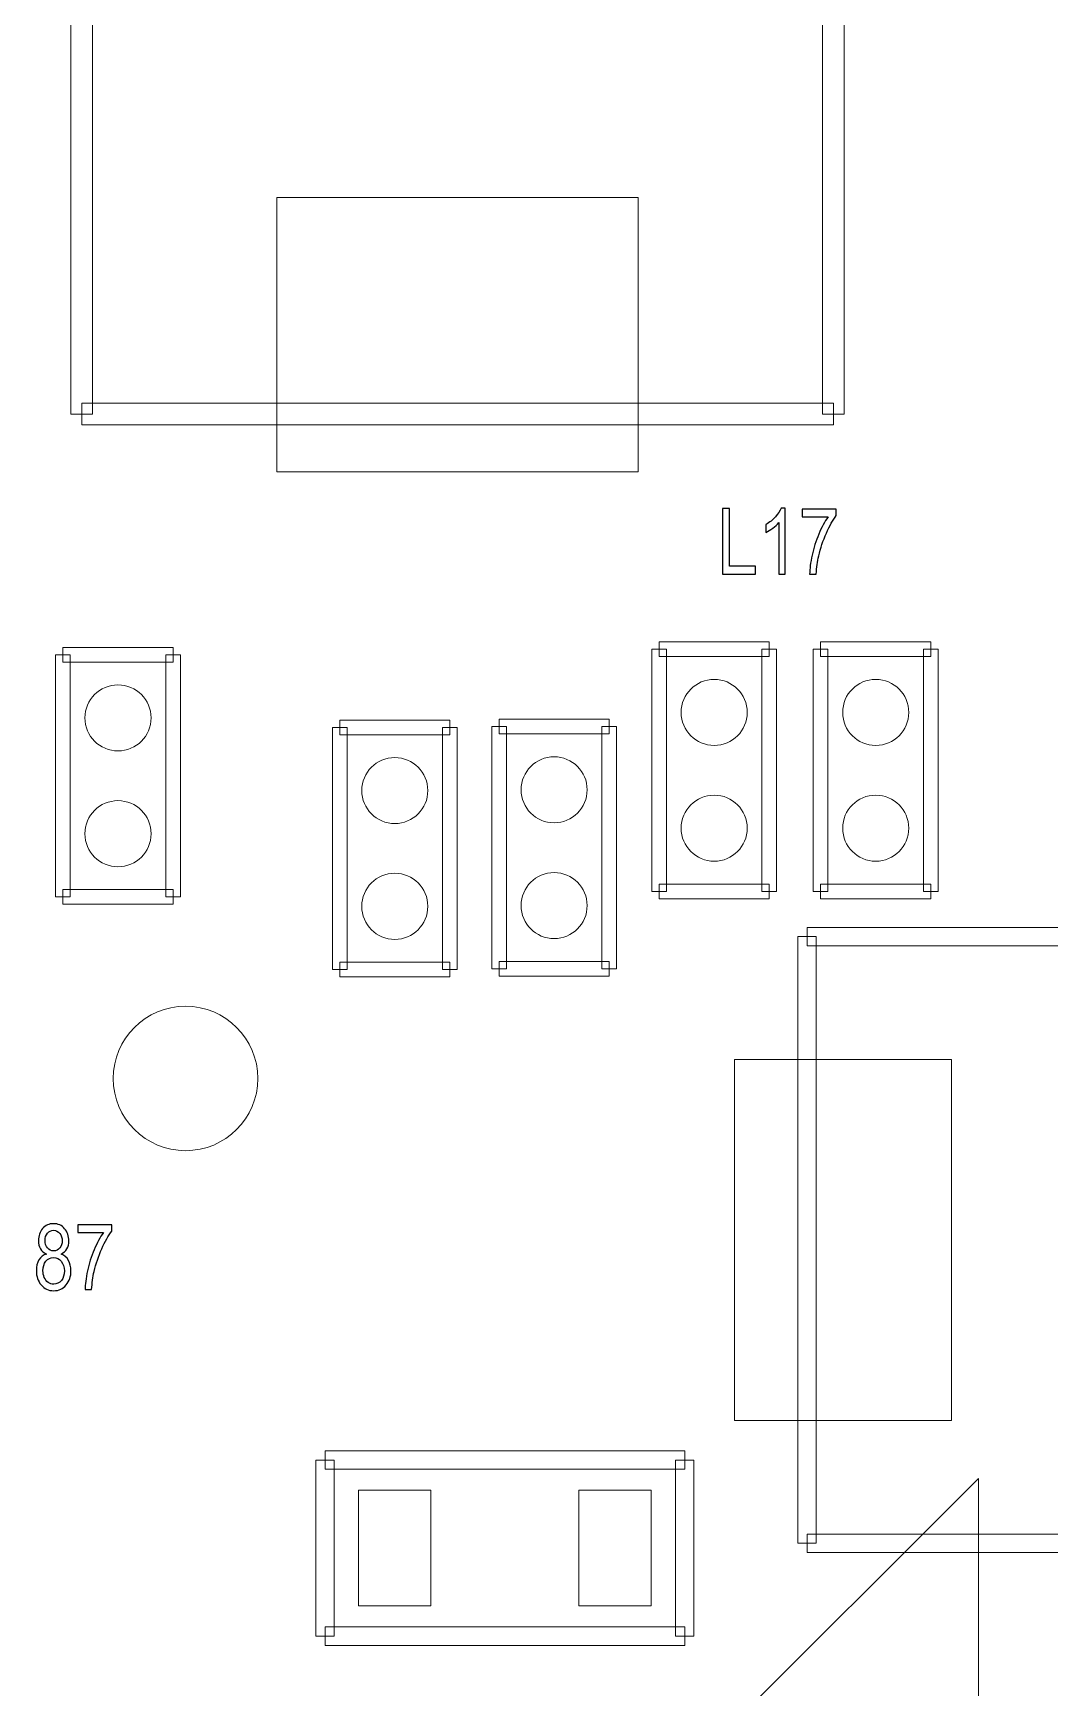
# Model space of a CAD drawing. Header units: millimetres. Extents: x -32 to 79, y -57 to 20.
# Drawn here: x -13.14 to -6.1, y -15.25 to -3.79 of the extents above; entities that cross this region are included whole.
import ezdxf

# ---------------------------------------------------------------- set-up
doc = ezdxf.new("R2010")
doc.units = ezdxf.units.MM
doc.header["$MEASUREMENT"] = 0
for name, color, linetype in [('BG_OUTLINE', 7, 'Continuous'), ('PG_SILKSCREEN_TOP', 7, 'Continuous'), ('PIN_TOP', 7, 'Continuous'), ('RD_SILKSCREEN_TOP', 7, 'Continuous')]:
    doc.layers.add(name, color=color, linetype=linetype)

msp = doc.modelspace()

# ---------------------------------------------------------------- linework, layer by layer
at = {"layer": 'BG_OUTLINE', "lineweight": 9}
msp.add_open_spline([(-31.5602, -57.3483), (-31.5602, -57.3483), (-31.5602, 2.6515), (-31.5602, 2.6515), (-31.5602, 2.6515), (-31.5602, 2.6515), (48.4395, 2.6515), (48.4395, 2.6515), (48.4395, 2.6515), (48.4395, 2.6515), (48.4395, -57.3483), (48.4395, -57.3483), (48.4395, -57.3483), (48.4395, -57.3483), (-31.5602, -57.3483), (-31.5602, -57.3483)], degree=3, knots=[0, 0, 0, 0, 0.25, 0.25, 0.25, 0.25, 0.5, 0.5, 0.5, 0.5, 0.75, 0.75, 0.75, 0.75, 1, 1, 1, 1], dxfattribs=at)
at = {"layer": 'PG_SILKSCREEN_TOP', "lineweight": 9}
for points, knots in [([(-12.8738, -1.2306), (-12.8738, -1.2306), (-12.7237, -1.2306), (-12.7237, -1.2306), (-12.7237, -1.2306), (-12.7237, -1.2306), (-12.7237, -6.4305), (-12.7237, -6.4305), (-12.7237, -6.4305), (-12.7237, -6.4305), (-12.8738, -6.4305), (-12.8738, -6.4305), (-12.8738, -6.4305), (-12.8738, -6.4305), (-12.8738, -1.2306), (-12.8738, -1.2306)], [0, 0, 0, 0, 0.25, 0.25, 0.25, 0.25, 0.5, 0.5, 0.5, 0.5, 0.75, 0.75, 0.75, 0.75, 1, 1, 1, 1]), ([(-7.5238, -6.4305), (-7.5238, -6.4305), (-7.6739, -6.4305), (-7.6739, -6.4305), (-7.6739, -6.4305), (-7.6739, -6.4305), (-7.6739, -1.2306), (-7.6739, -1.2306), (-7.6739, -1.2306), (-7.6739, -1.2306), (-7.5238, -1.2306), (-7.5238, -1.2306), (-7.5238, -1.2306), (-7.5238, -1.2306), (-7.5238, -6.4305), (-7.5238, -6.4305)], [0, 0, 0, 0, 0.25, 0.25, 0.25, 0.25, 0.5, 0.5, 0.5, 0.5, 0.75, 0.75, 0.75, 0.75, 1, 1, 1, 1]), ([(-12.7988, -6.5055), (-12.7988, -6.5055), (-12.7988, -6.3554), (-12.7988, -6.3554), (-12.7988, -6.3554), (-12.7988, -6.3554), (-7.5989, -6.3554), (-7.5989, -6.3554), (-7.5989, -6.3554), (-7.5989, -6.3554), (-7.5989, -6.5055), (-7.5989, -6.5055), (-7.5989, -6.5055), (-7.5989, -6.5055), (-12.7988, -6.5055), (-12.7988, -6.5055)], [0, 0, 0, 0, 0.25, 0.25, 0.25, 0.25, 0.5, 0.5, 0.5, 0.5, 0.75, 0.75, 0.75, 0.75, 1, 1, 1, 1]), ([(-8.8044, -8.1092), (-8.8044, -8.1092), (-8.8044, -8.0076), (-8.8044, -8.0076), (-8.8044, -8.0076), (-8.8044, -8.0076), (-8.0424, -8.0076), (-8.0424, -8.0076), (-8.0424, -8.0076), (-8.0424, -8.0076), (-8.0424, -8.1092), (-8.0424, -8.1092), (-8.0424, -8.1092), (-8.0424, -8.1092), (-8.8044, -8.1092), (-8.8044, -8.1092)], [0, 0, 0, 0, 0.25, 0.25, 0.25, 0.25, 0.5, 0.5, 0.5, 0.5, 0.75, 0.75, 0.75, 0.75, 1, 1, 1, 1]), ([(-7.6868, -8.1092), (-7.6868, -8.1092), (-7.6868, -8.0076), (-7.6868, -8.0076), (-7.6868, -8.0076), (-7.6868, -8.0076), (-6.9248, -8.0076), (-6.9248, -8.0076), (-6.9248, -8.0076), (-6.9248, -8.0076), (-6.9248, -8.1092), (-6.9248, -8.1092), (-6.9248, -8.1092), (-6.9248, -8.1092), (-7.6868, -8.1092), (-7.6868, -8.1092)], [0, 0, 0, 0, 0.25, 0.25, 0.25, 0.25, 0.5, 0.5, 0.5, 0.5, 0.75, 0.75, 0.75, 0.75, 1, 1, 1, 1]), ([(-12.8785, -9.7729), (-12.8785, -9.7729), (-12.9801, -9.7729), (-12.9801, -9.7729), (-12.9801, -9.7729), (-12.9801, -9.7729), (-12.9801, -8.0965), (-12.9801, -8.0965), (-12.9801, -8.0965), (-12.9801, -8.0965), (-12.8785, -8.0965), (-12.8785, -8.0965), (-12.8785, -8.0965), (-12.8785, -8.0965), (-12.8785, -9.7729), (-12.8785, -9.7729)], [0, 0, 0, 0, 0.25, 0.25, 0.25, 0.25, 0.5, 0.5, 0.5, 0.5, 0.75, 0.75, 0.75, 0.75, 1, 1, 1, 1]), ([(-12.9293, -8.1473), (-12.9293, -8.1473), (-12.9293, -8.0457), (-12.9293, -8.0457), (-12.9293, -8.0457), (-12.9293, -8.0457), (-12.1673, -8.0457), (-12.1673, -8.0457), (-12.1673, -8.0457), (-12.1673, -8.0457), (-12.1673, -8.1473), (-12.1673, -8.1473), (-12.1673, -8.1473), (-12.1673, -8.1473), (-12.9293, -8.1473), (-12.9293, -8.1473)], [0, 0, 0, 0, 0.25, 0.25, 0.25, 0.25, 0.5, 0.5, 0.5, 0.5, 0.75, 0.75, 0.75, 0.75, 1, 1, 1, 1]), ([(-12.2181, -8.0965), (-12.2181, -8.0965), (-12.1165, -8.0965), (-12.1165, -8.0965), (-12.1165, -8.0965), (-12.1165, -8.0965), (-12.1165, -9.7729), (-12.1165, -9.7729), (-12.1165, -9.7729), (-12.1165, -9.7729), (-12.2181, -9.7729), (-12.2181, -9.7729), (-12.2181, -9.7729), (-12.2181, -9.7729), (-12.2181, -8.0965), (-12.2181, -8.0965)], [0, 0, 0, 0, 0.25, 0.25, 0.25, 0.25, 0.5, 0.5, 0.5, 0.5, 0.75, 0.75, 0.75, 0.75, 1, 1, 1, 1]), ([(-8.7536, -9.7348), (-8.7536, -9.7348), (-8.8552, -9.7348), (-8.8552, -9.7348), (-8.8552, -9.7348), (-8.8552, -9.7348), (-8.8552, -8.0584), (-8.8552, -8.0584), (-8.8552, -8.0584), (-8.8552, -8.0584), (-8.7536, -8.0584), (-8.7536, -8.0584), (-8.7536, -8.0584), (-8.7536, -8.0584), (-8.7536, -9.7348), (-8.7536, -9.7348)], [0, 0, 0, 0, 0.25, 0.25, 0.25, 0.25, 0.5, 0.5, 0.5, 0.5, 0.75, 0.75, 0.75, 0.75, 1, 1, 1, 1]), ([(-8.0932, -8.0584), (-8.0932, -8.0584), (-7.9916, -8.0584), (-7.9916, -8.0584), (-7.9916, -8.0584), (-7.9916, -8.0584), (-7.9916, -9.7348), (-7.9916, -9.7348), (-7.9916, -9.7348), (-7.9916, -9.7348), (-8.0932, -9.7348), (-8.0932, -9.7348), (-8.0932, -9.7348), (-8.0932, -9.7348), (-8.0932, -8.0584), (-8.0932, -8.0584)], [0, 0, 0, 0, 0.25, 0.25, 0.25, 0.25, 0.5, 0.5, 0.5, 0.5, 0.75, 0.75, 0.75, 0.75, 1, 1, 1, 1]), ([(-7.636, -9.7348), (-7.636, -9.7348), (-7.7376, -9.7348), (-7.7376, -9.7348), (-7.7376, -9.7348), (-7.7376, -9.7348), (-7.7376, -8.0584), (-7.7376, -8.0584), (-7.7376, -8.0584), (-7.7376, -8.0584), (-7.636, -8.0584), (-7.636, -8.0584), (-7.636, -8.0584), (-7.636, -8.0584), (-7.636, -9.7348), (-7.636, -9.7348)], [0, 0, 0, 0, 0.25, 0.25, 0.25, 0.25, 0.5, 0.5, 0.5, 0.5, 0.75, 0.75, 0.75, 0.75, 1, 1, 1, 1]), ([(-6.9756, -8.0584), (-6.9756, -8.0584), (-6.874, -8.0584), (-6.874, -8.0584), (-6.874, -8.0584), (-6.874, -8.0584), (-6.874, -9.7348), (-6.874, -9.7348), (-6.874, -9.7348), (-6.874, -9.7348), (-6.9756, -9.7348), (-6.9756, -9.7348), (-6.9756, -9.7348), (-6.9756, -9.7348), (-6.9756, -8.0584), (-6.9756, -8.0584)], [0, 0, 0, 0, 0.25, 0.25, 0.25, 0.25, 0.5, 0.5, 0.5, 0.5, 0.75, 0.75, 0.75, 0.75, 1, 1, 1, 1]), ([(-11.0142, -8.6502), (-11.0142, -8.6502), (-11.0142, -8.5486), (-11.0142, -8.5486), (-11.0142, -8.5486), (-11.0142, -8.5486), (-10.2522, -8.5486), (-10.2522, -8.5486), (-10.2522, -8.5486), (-10.2522, -8.5486), (-10.2522, -8.6502), (-10.2522, -8.6502), (-10.2522, -8.6502), (-10.2522, -8.6502), (-11.0142, -8.6502), (-11.0142, -8.6502)], [0, 0, 0, 0, 0.25, 0.25, 0.25, 0.25, 0.5, 0.5, 0.5, 0.5, 0.75, 0.75, 0.75, 0.75, 1, 1, 1, 1]), ([(-9.9118, -8.6451), (-9.9118, -8.6451), (-9.9118, -8.5435), (-9.9118, -8.5435), (-9.9118, -8.5435), (-9.9118, -8.5435), (-9.1498, -8.5435), (-9.1498, -8.5435), (-9.1498, -8.5435), (-9.1498, -8.5435), (-9.1498, -8.6451), (-9.1498, -8.6451), (-9.1498, -8.6451), (-9.1498, -8.6451), (-9.9118, -8.6451), (-9.9118, -8.6451)], [0, 0, 0, 0, 0.25, 0.25, 0.25, 0.25, 0.5, 0.5, 0.5, 0.5, 0.75, 0.75, 0.75, 0.75, 1, 1, 1, 1]), ([(-10.9634, -10.2758), (-10.9634, -10.2758), (-11.065, -10.2758), (-11.065, -10.2758), (-11.065, -10.2758), (-11.065, -10.2758), (-11.065, -8.5994), (-11.065, -8.5994), (-11.065, -8.5994), (-11.065, -8.5994), (-10.9634, -8.5994), (-10.9634, -8.5994), (-10.9634, -8.5994), (-10.9634, -8.5994), (-10.9634, -10.2758), (-10.9634, -10.2758)], [0, 0, 0, 0, 0.25, 0.25, 0.25, 0.25, 0.5, 0.5, 0.5, 0.5, 0.75, 0.75, 0.75, 0.75, 1, 1, 1, 1]), ([(-10.303, -8.5994), (-10.303, -8.5994), (-10.2014, -8.5994), (-10.2014, -8.5994), (-10.2014, -8.5994), (-10.2014, -8.5994), (-10.2014, -10.2758), (-10.2014, -10.2758), (-10.2014, -10.2758), (-10.2014, -10.2758), (-10.303, -10.2758), (-10.303, -10.2758), (-10.303, -10.2758), (-10.303, -10.2758), (-10.303, -8.5994), (-10.303, -8.5994)], [0, 0, 0, 0, 0.25, 0.25, 0.25, 0.25, 0.5, 0.5, 0.5, 0.5, 0.75, 0.75, 0.75, 0.75, 1, 1, 1, 1]), ([(-9.861, -10.2707), (-9.861, -10.2707), (-9.9626, -10.2707), (-9.9626, -10.2707), (-9.9626, -10.2707), (-9.9626, -10.2707), (-9.9626, -8.5943), (-9.9626, -8.5943), (-9.9626, -8.5943), (-9.9626, -8.5943), (-9.861, -8.5943), (-9.861, -8.5943), (-9.861, -8.5943), (-9.861, -8.5943), (-9.861, -10.2707), (-9.861, -10.2707)], [0, 0, 0, 0, 0.25, 0.25, 0.25, 0.25, 0.5, 0.5, 0.5, 0.5, 0.75, 0.75, 0.75, 0.75, 1, 1, 1, 1]), ([(-9.2006, -8.5943), (-9.2006, -8.5943), (-9.099, -8.5943), (-9.099, -8.5943), (-9.099, -8.5943), (-9.099, -8.5943), (-9.099, -10.2707), (-9.099, -10.2707), (-9.099, -10.2707), (-9.099, -10.2707), (-9.2006, -10.2707), (-9.2006, -10.2707), (-9.2006, -10.2707), (-9.2006, -10.2707), (-9.2006, -8.5943), (-9.2006, -8.5943)], [0, 0, 0, 0, 0.25, 0.25, 0.25, 0.25, 0.5, 0.5, 0.5, 0.5, 0.75, 0.75, 0.75, 0.75, 1, 1, 1, 1]), ([(-12.1673, -9.7221), (-12.1673, -9.7221), (-12.1673, -9.8237), (-12.1673, -9.8237), (-12.1673, -9.8237), (-12.1673, -9.8237), (-12.9293, -9.8237), (-12.9293, -9.8237), (-12.9293, -9.8237), (-12.9293, -9.8237), (-12.9293, -9.7221), (-12.9293, -9.7221), (-12.9293, -9.7221), (-12.9293, -9.7221), (-12.1673, -9.7221), (-12.1673, -9.7221)], [0, 0, 0, 0, 0.25, 0.25, 0.25, 0.25, 0.5, 0.5, 0.5, 0.5, 0.75, 0.75, 0.75, 0.75, 1, 1, 1, 1]), ([(-8.0424, -9.684), (-8.0424, -9.684), (-8.0424, -9.7856), (-8.0424, -9.7856), (-8.0424, -9.7856), (-8.0424, -9.7856), (-8.8044, -9.7856), (-8.8044, -9.7856), (-8.8044, -9.7856), (-8.8044, -9.7856), (-8.8044, -9.684), (-8.8044, -9.684), (-8.8044, -9.684), (-8.8044, -9.684), (-8.0424, -9.684), (-8.0424, -9.684)], [0, 0, 0, 0, 0.25, 0.25, 0.25, 0.25, 0.5, 0.5, 0.5, 0.5, 0.75, 0.75, 0.75, 0.75, 1, 1, 1, 1]), ([(-6.9248, -9.684), (-6.9248, -9.684), (-6.9248, -9.7856), (-6.9248, -9.7856), (-6.9248, -9.7856), (-6.9248, -9.7856), (-7.6868, -9.7856), (-7.6868, -9.7856), (-7.6868, -9.7856), (-7.6868, -9.7856), (-7.6868, -9.684), (-7.6868, -9.684), (-7.6868, -9.684), (-7.6868, -9.684), (-6.9248, -9.684), (-6.9248, -9.684)], [0, 0, 0, 0, 0.25, 0.25, 0.25, 0.25, 0.5, 0.5, 0.5, 0.5, 0.75, 0.75, 0.75, 0.75, 1, 1, 1, 1]), ([(-7.8437, -10.0477), (-7.8437, -10.0477), (-7.7167, -10.0477), (-7.7167, -10.0477), (-7.7167, -10.0477), (-7.7167, -10.0477), (-7.7167, -14.2478), (-7.7167, -14.2478), (-7.7167, -14.2478), (-7.7167, -14.2478), (-7.8437, -14.2478), (-7.8437, -14.2478), (-7.8437, -14.2478), (-7.8437, -14.2478), (-7.8437, -10.0477), (-7.8437, -10.0477)], [0, 0, 0, 0, 0.25, 0.25, 0.25, 0.25, 0.5, 0.5, 0.5, 0.5, 0.75, 0.75, 0.75, 0.75, 1, 1, 1, 1]), ([(-3.5801, -9.9842), (-3.5801, -9.9842), (-3.5801, -10.1112), (-3.5801, -10.1112), (-3.5801, -10.1112), (-3.5801, -10.1112), (-7.7802, -10.1112), (-7.7802, -10.1112), (-7.7802, -10.1112), (-7.7802, -10.1112), (-7.7802, -9.9842), (-7.7802, -9.9842), (-7.7802, -9.9842), (-7.7802, -9.9842), (-3.5801, -9.9842), (-3.5801, -9.9842)], [0, 0, 0, 0, 0.25, 0.25, 0.25, 0.25, 0.5, 0.5, 0.5, 0.5, 0.75, 0.75, 0.75, 0.75, 1, 1, 1, 1]), ([(-10.2522, -10.225), (-10.2522, -10.225), (-10.2522, -10.3266), (-10.2522, -10.3266), (-10.2522, -10.3266), (-10.2522, -10.3266), (-11.0142, -10.3266), (-11.0142, -10.3266), (-11.0142, -10.3266), (-11.0142, -10.3266), (-11.0142, -10.225), (-11.0142, -10.225), (-11.0142, -10.225), (-11.0142, -10.225), (-10.2522, -10.225), (-10.2522, -10.225)], [0, 0, 0, 0, 0.25, 0.25, 0.25, 0.25, 0.5, 0.5, 0.5, 0.5, 0.75, 0.75, 0.75, 0.75, 1, 1, 1, 1]), ([(-9.1498, -10.2199), (-9.1498, -10.2199), (-9.1498, -10.3215), (-9.1498, -10.3215), (-9.1498, -10.3215), (-9.1498, -10.3215), (-9.9118, -10.3215), (-9.9118, -10.3215), (-9.9118, -10.3215), (-9.9118, -10.3215), (-9.9118, -10.2199), (-9.9118, -10.2199), (-9.9118, -10.2199), (-9.9118, -10.2199), (-9.1498, -10.2199), (-9.1498, -10.2199)], [0, 0, 0, 0, 0.25, 0.25, 0.25, 0.25, 0.5, 0.5, 0.5, 0.5, 0.75, 0.75, 0.75, 0.75, 1, 1, 1, 1]), ([(-8.6266, -13.6083), (-8.6266, -13.6083), (-8.6266, -13.7353), (-8.6266, -13.7353), (-8.6266, -13.7353), (-8.6266, -13.7353), (-11.1158, -13.7353), (-11.1158, -13.7353), (-11.1158, -13.7353), (-11.1158, -13.7353), (-11.1158, -13.6083), (-11.1158, -13.6083), (-11.1158, -13.6083), (-11.1158, -13.6083), (-8.6266, -13.6083), (-8.6266, -13.6083)], [0, 0, 0, 0, 0.25, 0.25, 0.25, 0.25, 0.5, 0.5, 0.5, 0.5, 0.75, 0.75, 0.75, 0.75, 1, 1, 1, 1]), ([(-11.1793, -13.6718), (-11.1793, -13.6718), (-11.0523, -13.6718), (-11.0523, -13.6718), (-11.0523, -13.6718), (-11.0523, -13.6718), (-11.0523, -14.891), (-11.0523, -14.891), (-11.0523, -14.891), (-11.0523, -14.891), (-11.1793, -14.891), (-11.1793, -14.891), (-11.1793, -14.891), (-11.1793, -14.891), (-11.1793, -13.6718), (-11.1793, -13.6718)], [0, 0, 0, 0, 0.25, 0.25, 0.25, 0.25, 0.5, 0.5, 0.5, 0.5, 0.75, 0.75, 0.75, 0.75, 1, 1, 1, 1]), ([(-8.5631, -14.891), (-8.5631, -14.891), (-8.6901, -14.891), (-8.6901, -14.891), (-8.6901, -14.891), (-8.6901, -14.891), (-8.6901, -13.6718), (-8.6901, -13.6718), (-8.6901, -13.6718), (-8.6901, -13.6718), (-8.5631, -13.6718), (-8.5631, -13.6718), (-8.5631, -13.6718), (-8.5631, -13.6718), (-8.5631, -14.891), (-8.5631, -14.891)], [0, 0, 0, 0, 0.25, 0.25, 0.25, 0.25, 0.5, 0.5, 0.5, 0.5, 0.75, 0.75, 0.75, 0.75, 1, 1, 1, 1]), ([(-6.5946, -13.7988), (-6.5946, -13.7988), (-8.3726, -15.5768), (-8.3726, -15.5768), (-8.3726, -15.5768), (-8.3726, -15.5768), (-6.5946, -15.5768), (-6.5946, -15.5768), (-6.5946, -15.5768), (-6.5946, -15.5768), (-6.5946, -13.7988), (-6.5946, -13.7988)], [0, 0, 0, 0, 0.3333333, 0.3333333, 0.3333333, 0.3333333, 0.6666667, 0.6666667, 0.6666667, 0.6666667, 1, 1, 1, 1]), ([(-7.7802, -14.3113), (-7.7802, -14.3113), (-7.7802, -14.1843), (-7.7802, -14.1843), (-7.7802, -14.1843), (-7.7802, -14.1843), (-3.5801, -14.1843), (-3.5801, -14.1843), (-3.5801, -14.1843), (-3.5801, -14.1843), (-3.5801, -14.3113), (-3.5801, -14.3113), (-3.5801, -14.3113), (-3.5801, -14.3113), (-7.7802, -14.3113), (-7.7802, -14.3113)], [0, 0, 0, 0, 0.25, 0.25, 0.25, 0.25, 0.5, 0.5, 0.5, 0.5, 0.75, 0.75, 0.75, 0.75, 1, 1, 1, 1]), ([(-11.1158, -14.9545), (-11.1158, -14.9545), (-11.1158, -14.8275), (-11.1158, -14.8275), (-11.1158, -14.8275), (-11.1158, -14.8275), (-8.6266, -14.8275), (-8.6266, -14.8275), (-8.6266, -14.8275), (-8.6266, -14.8275), (-8.6266, -14.9545), (-8.6266, -14.9545), (-8.6266, -14.9545), (-8.6266, -14.9545), (-11.1158, -14.9545), (-11.1158, -14.9545)], [0, 0, 0, 0, 0.25, 0.25, 0.25, 0.25, 0.5, 0.5, 0.5, 0.5, 0.75, 0.75, 0.75, 0.75, 1, 1, 1, 1])]:
    msp.add_open_spline(points, degree=3, knots=knots, dxfattribs=at)
at = {"layer": 'PIN_TOP', "lineweight": 9}
for points in [[(-8.9488, -6.8305), (-8.9488, -6.8305), (-11.4489, -6.8305), (-11.4489, -6.8305), (-11.4489, -6.8305), (-11.4489, -6.8305), (-11.4489, -4.9306), (-11.4489, -4.9306), (-11.4489, -4.9306), (-11.4489, -4.9306), (-8.9488, -4.9306), (-8.9488, -4.9306), (-8.9488, -4.9306), (-8.9488, -4.9306), (-8.9488, -6.8305), (-8.9488, -6.8305)], [(-12.3197, -8.5338), (-12.3197, -8.4076), (-12.4221, -8.3052), (-12.5483, -8.3052), (-12.5483, -8.3052), (-12.6746, -8.3052), (-12.7769, -8.4076), (-12.7769, -8.5338), (-12.7769, -8.5338), (-12.7769, -8.6601), (-12.6746, -8.7624), (-12.5483, -8.7624), (-12.5483, -8.7624), (-12.4221, -8.7624), (-12.3197, -8.6601), (-12.3197, -8.5338)], [(-8.1948, -8.4957), (-8.1948, -8.3695), (-8.2971, -8.2671), (-8.4234, -8.2671), (-8.4234, -8.2671), (-8.5496, -8.2671), (-8.652, -8.3695), (-8.652, -8.4957), (-8.652, -8.4957), (-8.652, -8.622), (-8.5496, -8.7243), (-8.4234, -8.7243), (-8.4234, -8.7243), (-8.2971, -8.7243), (-8.1948, -8.622), (-8.1948, -8.4957)], [(-7.0772, -8.4957), (-7.0772, -8.3695), (-7.1795, -8.2671), (-7.3058, -8.2671), (-7.3058, -8.2671), (-7.432, -8.2671), (-7.5344, -8.3695), (-7.5344, -8.4957), (-7.5344, -8.4957), (-7.5344, -8.622), (-7.432, -8.7243), (-7.3058, -8.7243), (-7.3058, -8.7243), (-7.1795, -8.7243), (-7.0772, -8.622), (-7.0772, -8.4957)], [(-10.4046, -9.0368), (-10.4046, -8.9105), (-10.5069, -8.8082), (-10.6332, -8.8082), (-10.6332, -8.8082), (-10.7594, -8.8082), (-10.8618, -8.9105), (-10.8618, -9.0368), (-10.8618, -9.0368), (-10.8618, -9.163), (-10.7594, -9.2654), (-10.6332, -9.2654), (-10.6332, -9.2654), (-10.5069, -9.2654), (-10.4046, -9.163), (-10.4046, -9.0368)], [(-9.3022, -9.0317), (-9.3022, -8.9054), (-9.4045, -8.8031), (-9.5308, -8.8031), (-9.5308, -8.8031), (-9.657, -8.8031), (-9.7594, -8.9054), (-9.7594, -9.0317), (-9.7594, -9.0317), (-9.7594, -9.1579), (-9.657, -9.2603), (-9.5308, -9.2603), (-9.5308, -9.2603), (-9.4045, -9.2603), (-9.3022, -9.1579), (-9.3022, -9.0317)], [(-12.3197, -9.3355), (-12.3197, -9.2092), (-12.4221, -9.1069), (-12.5483, -9.1069), (-12.5483, -9.1069), (-12.6746, -9.1069), (-12.7769, -9.2092), (-12.7769, -9.3355), (-12.7769, -9.3355), (-12.7769, -9.4617), (-12.6746, -9.5641), (-12.5483, -9.5641), (-12.5483, -9.5641), (-12.4221, -9.5641), (-12.3197, -9.4617), (-12.3197, -9.3355)], [(-8.1948, -9.2974), (-8.1948, -9.1711), (-8.2971, -9.0688), (-8.4234, -9.0688), (-8.4234, -9.0688), (-8.5496, -9.0688), (-8.652, -9.1711), (-8.652, -9.2974), (-8.652, -9.2974), (-8.652, -9.4236), (-8.5496, -9.526), (-8.4234, -9.526), (-8.4234, -9.526), (-8.2971, -9.526), (-8.1948, -9.4236), (-8.1948, -9.2974)], [(-7.0772, -9.2974), (-7.0772, -9.1711), (-7.1795, -9.0688), (-7.3058, -9.0688), (-7.3058, -9.0688), (-7.432, -9.0688), (-7.5344, -9.1711), (-7.5344, -9.2974), (-7.5344, -9.2974), (-7.5344, -9.4236), (-7.432, -9.526), (-7.3058, -9.526), (-7.3058, -9.526), (-7.1795, -9.526), (-7.0772, -9.4236), (-7.0772, -9.2974)], [(-10.4046, -9.8384), (-10.4046, -9.7121), (-10.5069, -9.6098), (-10.6332, -9.6098), (-10.6332, -9.6098), (-10.7594, -9.6098), (-10.8618, -9.7121), (-10.8618, -9.8384), (-10.8618, -9.8384), (-10.8618, -9.9646), (-10.7594, -10.067), (-10.6332, -10.067), (-10.6332, -10.067), (-10.5069, -10.067), (-10.4046, -9.9646), (-10.4046, -9.8384)], [(-9.3022, -9.8333), (-9.3022, -9.7071), (-9.4045, -9.6047), (-9.5308, -9.6047), (-9.5308, -9.6047), (-9.657, -9.6047), (-9.7594, -9.7071), (-9.7594, -9.8333), (-9.7594, -9.8333), (-9.7594, -9.9596), (-9.657, -10.0619), (-9.5308, -10.0619), (-9.5308, -10.0619), (-9.4045, -10.0619), (-9.3022, -9.9596), (-9.3022, -9.8333)], [(-11.581, -11.0302), (-11.581, -10.754), (-11.8048, -10.5302), (-12.081, -10.5302), (-12.081, -10.5302), (-12.3571, -10.5302), (-12.581, -10.754), (-12.581, -11.0302), (-12.581, -11.0302), (-12.581, -11.3063), (-12.3571, -11.5302), (-12.081, -11.5302), (-12.081, -11.5302), (-11.8048, -11.5302), (-11.581, -11.3063), (-11.581, -11.0302)], [(-8.2821, -13.3979), (-8.2821, -13.3979), (-8.2821, -10.8978), (-8.2821, -10.8978), (-8.2821, -10.8978), (-8.2821, -10.8978), (-6.782, -10.8978), (-6.782, -10.8978), (-6.782, -10.8978), (-6.782, -10.8978), (-6.782, -13.3979), (-6.782, -13.3979), (-6.782, -13.3979), (-6.782, -13.3979), (-8.2821, -13.3979), (-8.2821, -13.3979)], [(-10.8833, -14.6814), (-10.8833, -14.6814), (-10.8833, -13.8813), (-10.8833, -13.8813), (-10.8833, -13.8813), (-10.8833, -13.8813), (-10.3832, -13.8813), (-10.3832, -13.8813), (-10.3832, -13.8813), (-10.3832, -13.8813), (-10.3832, -14.6814), (-10.3832, -14.6814), (-10.3832, -14.6814), (-10.3832, -14.6814), (-10.8833, -14.6814), (-10.8833, -14.6814)], [(-9.3593, -14.6814), (-9.3593, -14.6814), (-9.3593, -13.8813), (-9.3593, -13.8813), (-9.3593, -13.8813), (-9.3593, -13.8813), (-8.8592, -13.8813), (-8.8592, -13.8813), (-8.8592, -13.8813), (-8.8592, -13.8813), (-8.8592, -14.6814), (-8.8592, -14.6814), (-8.8592, -14.6814), (-8.8592, -14.6814), (-9.3593, -14.6814), (-9.3593, -14.6814)]]:
    msp.add_open_spline(points, degree=3, knots=[0, 0, 0, 0, 0.25, 0.25, 0.25, 0.25, 0.5, 0.5, 0.5, 0.5, 0.75, 0.75, 0.75, 0.75, 1, 1, 1, 1], dxfattribs=at)
at = {"layer": 'RD_SILKSCREEN_TOP', "color": 8}
for points, knots in [([(-8.3658, -7.5377), (-8.3658, -7.5377), (-8.3658, -7.0831), (-8.3658, -7.0831), (-8.3658, -7.0831), (-8.3658, -7.0831), (-8.3176, -7.0831), (-8.3176, -7.0831), (-8.3176, -7.0831), (-8.3176, -7.0831), (-8.3176, -7.484), (-8.3176, -7.484), (-8.3176, -7.484), (-8.3176, -7.484), (-8.1386, -7.484), (-8.1386, -7.484), (-8.1386, -7.484), (-8.1386, -7.484), (-8.1386, -7.5377), (-8.1386, -7.5377), (-8.1386, -7.5377), (-8.1386, -7.5377), (-8.3658, -7.5377), (-8.3658, -7.5377)], [0, 0, 0, 0, 0.1666667, 0.1666667, 0.1666667, 0.1666667, 0.3333333, 0.3333333, 0.3333333, 0.3333333, 0.5, 0.5, 0.5, 0.5, 0.6666667, 0.6666667, 0.6666667, 0.6666667, 0.8333333, 0.8333333, 0.8333333, 0.8333333, 1, 1, 1, 1]), ([(-7.9312, -7.5377), (-7.9312, -7.5377), (-7.9758, -7.5377), (-7.9758, -7.5377), (-7.9758, -7.5377), (-7.9758, -7.5377), (-7.9758, -7.1821), (-7.9758, -7.1821), (-7.9758, -7.1821), (-7.9866, -7.1949), (-8.0006, -7.2077), (-8.018, -7.2205), (-8.018, -7.2205), (-8.0356, -7.2333), (-8.0512, -7.243), (-8.0651, -7.2493), (-8.0651, -7.2493), (-8.0651, -7.2493), (-8.0651, -7.1954), (-8.0651, -7.1954), (-8.0651, -7.1954), (-8.0402, -7.1807), (-8.0183, -7.1629), (-7.9996, -7.1421), (-7.9996, -7.1421), (-7.981, -7.1211), (-7.9677, -7.1009), (-7.9598, -7.0812), (-7.9598, -7.0812), (-7.9598, -7.0812), (-7.9312, -7.0812), (-7.9312, -7.0812), (-7.9312, -7.0812), (-7.9312, -7.0812), (-7.9312, -7.5377), (-7.9312, -7.5377)], [0, 0, 0, 0, 0.1111111, 0.1111111, 0.1111111, 0.1111111, 0.2222222, 0.2222222, 0.2222222, 0.2222222, 0.3333333, 0.3333333, 0.3333333, 0.3333333, 0.4444444, 0.4444444, 0.4444444, 0.4444444, 0.5555556, 0.5555556, 0.5555556, 0.5555556, 0.6666667, 0.6666667, 0.6666667, 0.6666667, 0.7777778, 0.7777778, 0.7777778, 0.7777778, 0.8888889, 0.8888889, 0.8888889, 0.8888889, 1, 1, 1, 1]), ([(-7.8138, -7.1427), (-7.8138, -7.1427), (-7.8138, -7.0891), (-7.8138, -7.0891), (-7.8138, -7.0891), (-7.8138, -7.0891), (-7.5785, -7.0891), (-7.5785, -7.0891), (-7.5785, -7.0891), (-7.5785, -7.0891), (-7.5785, -7.1325), (-7.5785, -7.1325), (-7.5785, -7.1325), (-7.6016, -7.1633), (-7.6245, -7.2042), (-7.6473, -7.2552), (-7.6473, -7.2552), (-7.67, -7.3062), (-7.6876, -7.3588), (-7.7, -7.4127), (-7.7, -7.4127), (-7.7089, -7.4508), (-7.7146, -7.4924), (-7.7171, -7.5377), (-7.7171, -7.5377), (-7.7171, -7.5377), (-7.7629, -7.5377), (-7.7629, -7.5377), (-7.7629, -7.5377), (-7.7625, -7.5019), (-7.7569, -7.4587), (-7.7461, -7.4081), (-7.7461, -7.4081), (-7.7353, -7.3575), (-7.72, -7.3086), (-7.6999, -7.2616), (-7.6999, -7.2616), (-7.6797, -7.2146), (-7.6584, -7.1749), (-7.6357, -7.1427), (-7.6357, -7.1427), (-7.6357, -7.1427), (-7.8138, -7.1427), (-7.8138, -7.1427)], [0, 0, 0, 0, 0.0909091, 0.0909091, 0.0909091, 0.0909091, 0.1818182, 0.1818182, 0.1818182, 0.1818182, 0.2727273, 0.2727273, 0.2727273, 0.2727273, 0.3636364, 0.3636364, 0.3636364, 0.3636364, 0.4545455, 0.4545455, 0.4545455, 0.4545455, 0.5454545, 0.5454545, 0.5454545, 0.5454545, 0.6363636, 0.6363636, 0.6363636, 0.6363636, 0.7272727, 0.7272727, 0.7272727, 0.7272727, 0.8181818, 0.8181818, 0.8181818, 0.8181818, 0.9090909, 0.9090909, 0.9090909, 0.9090909, 1, 1, 1, 1]), ([(-13.0441, -12.2454), (-13.0626, -12.2369), (-13.0763, -12.2249), (-13.0853, -12.2091), (-13.0853, -12.2091), (-13.0942, -12.1935), (-13.0987, -12.1746), (-13.0987, -12.1527), (-13.0987, -12.1527), (-13.0987, -12.1196), (-13.0892, -12.0919), (-13.0701, -12.0693), (-13.0701, -12.0693), (-13.0511, -12.0468), (-13.0259, -12.0354), (-12.9943, -12.0354), (-12.9943, -12.0354), (-12.9625, -12.0354), (-12.9369, -12.047), (-12.9176, -12.07), (-12.9176, -12.07), (-12.8983, -12.0931), (-12.8886, -12.1212), (-12.8886, -12.1543), (-12.8886, -12.1543), (-12.8886, -12.1754), (-12.893, -12.1937), (-12.9018, -12.2093), (-12.9018, -12.2093), (-12.9107, -12.2249), (-12.9241, -12.2369), (-12.9421, -12.2454), (-12.9421, -12.2454), (-12.9199, -12.2545), (-12.9029, -12.2691), (-12.8912, -12.2894), (-12.8912, -12.2894), (-12.8796, -12.3097), (-12.8737, -12.3339), (-12.8737, -12.3619), (-12.8737, -12.3619), (-12.8737, -12.4009), (-12.8847, -12.4335), (-12.9066, -12.4599), (-12.9066, -12.4599), (-12.9287, -12.4864), (-12.9577, -12.4996), (-12.9935, -12.4996), (-12.9935, -12.4996), (-13.0294, -12.4996), (-13.0583, -12.4864), (-13.0803, -12.4598), (-13.0803, -12.4598), (-13.1023, -12.4333), (-13.1133, -12.4001), (-13.1133, -12.3605), (-13.1133, -12.3605), (-13.1133, -12.3309), (-13.1073, -12.3062), (-13.0953, -12.2862), (-13.0953, -12.2862), (-13.0833, -12.2663), (-13.0662, -12.2526), (-13.0441, -12.2454)], [0, 0, 0, 0, 0.0625, 0.0625, 0.0625, 0.0625, 0.125, 0.125, 0.125, 0.125, 0.1875, 0.1875, 0.1875, 0.1875, 0.25, 0.25, 0.25, 0.25, 0.3125, 0.3125, 0.3125, 0.3125, 0.375, 0.375, 0.375, 0.375, 0.4375, 0.4375, 0.4375, 0.4375, 0.5, 0.5, 0.5, 0.5, 0.5625, 0.5625, 0.5625, 0.5625, 0.625, 0.625, 0.625, 0.625, 0.6875, 0.6875, 0.6875, 0.6875, 0.75, 0.75, 0.75, 0.75, 0.8125, 0.8125, 0.8125, 0.8125, 0.875, 0.875, 0.875, 0.875, 0.9375, 0.9375, 0.9375, 0.9375, 1, 1, 1, 1]), ([(-13.053, -12.1508), (-13.053, -12.1723), (-13.0474, -12.1899), (-13.0365, -12.2035), (-13.0365, -12.2035), (-13.0253, -12.2172), (-13.0109, -12.224), (-12.9933, -12.224), (-12.9933, -12.224), (-12.9761, -12.224), (-12.962, -12.2173), (-12.9509, -12.2037), (-12.9509, -12.2037), (-12.9399, -12.1902), (-12.9345, -12.1736), (-12.9345, -12.154), (-12.9345, -12.154), (-12.9345, -12.1334), (-12.9401, -12.1163), (-12.9514, -12.1023), (-12.9514, -12.1023), (-12.9628, -12.0884), (-12.9769, -12.0814), (-12.9937, -12.0814), (-12.9937, -12.0814), (-13.0108, -12.0814), (-13.0249, -12.0883), (-13.0362, -12.1018), (-13.0362, -12.1018), (-13.0474, -12.1155), (-13.053, -12.1319), (-13.053, -12.1508)], [0, 0, 0, 0, 0.125, 0.125, 0.125, 0.125, 0.25, 0.25, 0.25, 0.25, 0.375, 0.375, 0.375, 0.375, 0.5, 0.5, 0.5, 0.5, 0.625, 0.625, 0.625, 0.625, 0.75, 0.75, 0.75, 0.75, 0.875, 0.875, 0.875, 0.875, 1, 1, 1, 1]), ([(-12.8273, -12.0969), (-12.8273, -12.0969), (-12.8273, -12.0433), (-12.8273, -12.0433), (-12.8273, -12.0433), (-12.8273, -12.0433), (-12.592, -12.0433), (-12.592, -12.0433), (-12.592, -12.0433), (-12.592, -12.0433), (-12.592, -12.0867), (-12.592, -12.0867), (-12.592, -12.0867), (-12.6151, -12.1175), (-12.638, -12.1584), (-12.6608, -12.2094), (-12.6608, -12.2094), (-12.6835, -12.2604), (-12.7011, -12.313), (-12.7135, -12.3669), (-12.7135, -12.3669), (-12.7224, -12.405), (-12.7281, -12.4466), (-12.7306, -12.4919), (-12.7306, -12.4919), (-12.7306, -12.4919), (-12.7764, -12.4919), (-12.7764, -12.4919), (-12.7764, -12.4919), (-12.776, -12.4561), (-12.7704, -12.4129), (-12.7596, -12.3623), (-12.7596, -12.3623), (-12.7488, -12.3117), (-12.7335, -12.2628), (-12.7134, -12.2158), (-12.7134, -12.2158), (-12.6932, -12.1688), (-12.6719, -12.1291), (-12.6492, -12.0969), (-12.6492, -12.0969), (-12.6492, -12.0969), (-12.8273, -12.0969), (-12.8273, -12.0969)], [0, 0, 0, 0, 0.0909091, 0.0909091, 0.0909091, 0.0909091, 0.1818182, 0.1818182, 0.1818182, 0.1818182, 0.2727273, 0.2727273, 0.2727273, 0.2727273, 0.3636364, 0.3636364, 0.3636364, 0.3636364, 0.4545455, 0.4545455, 0.4545455, 0.4545455, 0.5454545, 0.5454545, 0.5454545, 0.5454545, 0.6363636, 0.6363636, 0.6363636, 0.6363636, 0.7272727, 0.7272727, 0.7272727, 0.7272727, 0.8181818, 0.8181818, 0.8181818, 0.8181818, 0.9090909, 0.9090909, 0.9090909, 0.9090909, 1, 1, 1, 1]), ([(-13.0674, -12.3608), (-13.0674, -12.3766), (-13.0644, -12.3921), (-13.0584, -12.4069), (-13.0584, -12.4069), (-13.0524, -12.4218), (-13.0434, -12.4334), (-13.0314, -12.4415), (-13.0314, -12.4415), (-13.0195, -12.4497), (-13.0067, -12.4538), (-12.993, -12.4538), (-12.993, -12.4538), (-12.9717, -12.4538), (-12.9541, -12.4452), (-12.9402, -12.428), (-12.9402, -12.428), (-12.9263, -12.4108), (-12.9193, -12.389), (-12.9193, -12.3626), (-12.9193, -12.3626), (-12.9193, -12.3357), (-12.9265, -12.3135), (-12.9408, -12.2959), (-12.9408, -12.2959), (-12.9551, -12.2783), (-12.973, -12.2695), (-12.9945, -12.2695), (-12.9945, -12.2695), (-13.0155, -12.2695), (-13.0329, -12.2782), (-13.0467, -12.2956), (-13.0467, -12.2956), (-13.0605, -12.313), (-13.0674, -12.3347), (-13.0674, -12.3608)], [0, 0, 0, 0, 0.1111111, 0.1111111, 0.1111111, 0.1111111, 0.2222222, 0.2222222, 0.2222222, 0.2222222, 0.3333333, 0.3333333, 0.3333333, 0.3333333, 0.4444444, 0.4444444, 0.4444444, 0.4444444, 0.5555556, 0.5555556, 0.5555556, 0.5555556, 0.6666667, 0.6666667, 0.6666667, 0.6666667, 0.7777778, 0.7777778, 0.7777778, 0.7777778, 0.8888889, 0.8888889, 0.8888889, 0.8888889, 1, 1, 1, 1])]:
    msp.add_open_spline(points, degree=3, knots=knots, dxfattribs=at)

doc.saveas('drawing.dxf')
